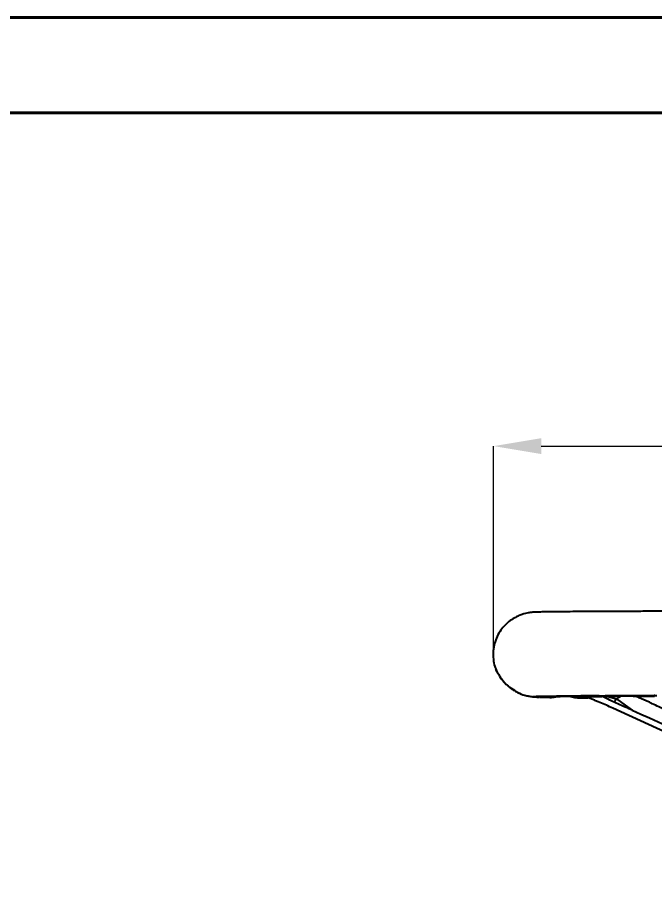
# Model space of a CAD drawing. Header units: millimetres. Extents: x 2462 to 4142, y 835 to 2023.
# Drawn here: x 2815.9 to 2949.8, y 1839.5 to 2023.3 of the extents above; entities that cross this region are included whole.
import ezdxf

# ---------------------------------------------------------------- set-up
doc = ezdxf.new("R2010")
doc.units = ezdxf.units.MM
doc.layers.add('标注', color=3, linetype='Continuous', lineweight=13)
doc.layers.add('粗实线', color=7, linetype='Continuous', lineweight=40)
doc.styles.add('SLDTEXTSTYLE1', font='txt.shx', dxfattribs={"width": 0.7, "bigfont": 'gbcbig.shx'})
doc.dimstyles.new('SLDDIMSTYLE12$0', dxfattribs={"dimtxt": 12, "dimasz": 10, "dimexe": 0, "dimexo": 0.0625, "dimgap": 0.875, "dimtad": 1, "dimdec": 1, "dimlfac": 1.8, "dimrnd": 1e-09, "dimzin": 12, "dimdsep": 46, "dimtxsty": 'SLDTEXTSTYLE1', "dimcen": 0.09, "dimdle": 8.16, "dimclrd": 3, "dimclre": 3, "dimadec": 0, "dimazin": 3, "dimtfac": 1, "dimtdec": 1, "dimtofl": 0, "dimtmove": 0, "dimatfit": 3, "dimfxl": 0, "dimfrac": 2, "dimtolj": 1, "dimlwd": 5, "dimlwe": 5, "dimarcsym": 0})

# ---------------------------------------------------------------- blocks, each defined once
blk = doc.blocks.new('*D25')
at = {"layer": 'Defpoints', "color": 0, "transparency": 16777216}
for p in [(3219.05, 1933.25), (2915.99, 1888.01), (3219.05, 1888.01)]:
    blk.add_point(p, dxfattribs=at)
at = {"layer": '标注', "color": 3, "lineweight": 5, "transparency": 16777216}
blk.add_line((2915.99, 1888.08), (2915.99, 1933.25), dxfattribs=at)
at = {"layer": '标注', "color": 3, "linetype": 'Continuous', "lineweight": 5, "transparency": 16777216}
for p, q in [((2925.99, 1933.25), (3209.05, 1933.25)), ((3219.05, 1888.08), (3219.05, 1933.25))]:
    blk.add_line(p, q, dxfattribs=at)
at = {"layer": '标注', "color": 3, "transparency": 16777216}
for points in [[(2925.99, 1934.91), (2925.99, 1931.58), (2915.99, 1933.25)], [(3209.05, 1934.91), (3209.05, 1931.58), (3219.05, 1933.25)]]:
    blk.add_solid(points, dxfattribs=at)
at = {"layer": '标注', "color": 0, "transparency": 16777216, "insert": (3067.52, 1939.12), "char_height": 10, "attachment_point": 5, "style": 'SLDTEXTSTYLE1'}
blk.add_mtext('\\A1;300', dxfattribs=at)

msp = doc.modelspace()

# ---------------------------------------------------------------- linework, layer by layer
at = {"color": 7, "linetype": 'Continuous', "lineweight": 25}
for p, q in [((2925.044, 1880.516), (2925.509, 1880.505)), ((2925.649, 1880.495), (2927.827, 1880.448)), ((2927.248, 1880.458), (2925.665, 1880.494)), ((2927.857, 1880.449), (2925.684, 1880.495)), ((2927.838, 1880.449), (2927.827, 1880.448)), ((2928.185, 1880.498), (2928.617, 1880.521)), ((2933.55, 1880.442), (2933.718, 1880.382)), ((2933.718, 1880.382), (2934.632, 1880.374)), ((2934.485, 1880.367), (2933.897, 1880.372)), ((2935.886, 1880.353), (2933.897, 1880.372)), ((2934.34, 1880.763), (2934.545, 1880.653)), ((2937.611, 1880.789), (2934.409, 1880.772)), ((2934.409, 1880.772), (2934.676, 1880.629)), ((2934.439, 1880.371), (2934.503, 1880.368)), ((2934.485, 1880.367), (2934.439, 1880.371)), ((2934.485, 1880.367), (2935.882, 1880.355)), ((2935.88, 1880.356), (2934.503, 1880.368)), ((2934.548, 1880.66), (2934.676, 1880.629)), ((2934.676, 1880.629), (2937.743, 1880.651)), ((2937.167, 1879.855), (2935.015, 1880.693)), ((2937.743, 1880.651), (2937.611, 1880.789)), ((2937.865, 1880.617), (2938.496, 1880.621)), ((2938.358, 1880.74), (2938.496, 1880.621)), ((2939.768, 1880.742), (2941.794, 1880.194)), ((2942.915, 1880.772), (2941.794, 1880.194)), ((2945.218, 1880.806), (2945.368, 1880.727)), ((2945.579, 1880.652), (2945.345, 1880.77)), ((2949.711, 1880.831), (2945.353, 1880.819)), ((2945.353, 1880.819), (2945.594, 1880.693)), ((2945.594, 1880.693), (2949.794, 1880.711)), ((2949.794, 1880.711), (2949.711, 1880.831)), ((2937.196, 1879.843), (2937.167, 1879.855)), ((2941.022, 1878.204), (2940.676, 1878.364)), ((2982.458, 1859.111), (2941.022, 1878.204))]:
    msp.add_line(p, q, dxfattribs=at)
at = {"color": 7, "linetype": 'Continuous', "lineweight": 25, "flags": 128}
for points in [[(2916.458, 1886.29), (2916.462, 1886.294), (2916.481, 1886.299)], [(2916.773, 1885.704), (2916.709, 1885.813), (2916.481, 1886.299)], [(2941.794, 1880.194), (2943.648, 1878.861), (2945.105, 1877.814)]]:
    msp.add_lwpolyline(points, dxfattribs=at)
at = {"color": 7, "linetype": 'Continuous', "lineweight": 25}
msp.add_circle((3026.511, 1748.766), 94.663, dxfattribs=at)
for centre, radius, start, end in [((2937.907, 1882.417), 4.478, 319.64192, 330.2277), ((3026.49, 1748.729), 98.896, 99.98751, 170.15867), ((3026.508, 1748.761), 98.356, 99.97048, 170.17569), ((3026.511, 1748.767), 96.559, 99.97048, 170.17569)]:
    msp.add_arc(centre, radius, start, end, dxfattribs=at)
for points, knots in [([(3006.738, 1898.595), (3005.401, 1898.596), (3002.037, 1898.597), (2996.807, 1898.598), (2991.046, 1898.598), (2985.458, 1898.597), (2980.05, 1898.594), (2974.836, 1898.591), (2969.827, 1898.586), (2965.034, 1898.58), (2960.466, 1898.573), (2956.136, 1898.565), (2952.051, 1898.556), (2948.22, 1898.546), (2944.653, 1898.534), (2941.357, 1898.522), (2938.338, 1898.509), (2935.603, 1898.495), (2933.157, 1898.479), (2931.004, 1898.463), (2929.148, 1898.446), (2927.587, 1898.428), (2926.32, 1898.409), (2925.315, 1898.386), (2924.744, 1898.368), (2924.264, 1898.339), (2923.917, 1898.31), (2923.486, 1898.256), (2922.998, 1898.172), (2922.343, 1898.016), (2921.502, 1897.738), (2920.513, 1897.284), (2919.449, 1896.611), (2918.407, 1895.709), (2917.465, 1894.586), (2916.693, 1893.265), (2916.15, 1891.795), (2915.858, 1890.186), (2915.884, 1888.539), (2916.113, 1887.197), (2916.41, 1886.486), (2916.499, 1886.272)], [0, 0, 0, 0, 0.0252653, 0.0635505, 0.1018364, 0.1401233, 0.1784113, 0.2167006, 0.2549916, 0.2932847, 0.3315803, 0.3698791, 0.408182, 0.4464903, 0.4848055, 0.5231303, 0.5614682, 0.599825, 0.6382099, 0.6766386, 0.7151397, 0.7537706, 0.7926615, 0.8321702, 0.8736933, 0.8884551, 0.8992542, 0.905115, 0.9100083, 0.9147637, 0.9200745, 0.9266107, 0.9339412, 0.9418298, 0.9502367, 0.9589809, 0.9679166, 0.9769513, 0.9868173, 0.9960214, 1, 1, 1, 1]), ([(2916.481, 1886.299), (2916.513, 1886.244), (2916.557, 1886.168), (2916.848, 1885.587), (2917.2, 1884.958), (2917.948, 1883.929), (2918.803, 1882.908), (2919.894, 1882.241), (2920.361, 1881.955)], [0, 0, 0, 0, 0.1873365, 0.2562361, 0.4984398, 0.5515211, 0.8075666, 1, 1, 1, 1]), ([(2916.778, 1885.706), (2916.777, 1885.708), (2916.773, 1885.715), (2916.83, 1885.614), (2916.978, 1885.345), (2917.339, 1884.75), (2917.923, 1883.945), (2918.82, 1883), (2919.665, 1882.271), (2920.243, 1881.967), (2920.355, 1881.908)], [0, 0, 0, 0, 0.0151369, 0.0802122, 0.1969118, 0.343847, 0.5189485, 0.7260081, 0.9469603, 1, 1, 1, 1]), ([(2920.355, 1881.908), (2920.703, 1881.705), (2921.507, 1881.235), (2922.801, 1880.795), (2923.736, 1880.69), (2924.132, 1880.646)], [0, 0, 0, 0, 0.3049229, 0.7056153, 1, 1, 1, 1]), ([(2920.361, 1881.955), (2920.57, 1881.806), (2921.42, 1881.199), (2922.837, 1880.777), (2923.981, 1880.639), (2924.318, 1880.598)], [0, 0, 0, 0, 0.1866663, 0.7605043, 1, 1, 1, 1]), ([(2923.69, 1880.709), (2923.754, 1880.69), (2923.999, 1880.613), (2924.257, 1880.605), (2924.449, 1880.599)], [0, 0, 0, 0, 0.2591005, 1, 1, 1, 1]), ([(2934.403, 1880.729), (2933.132, 1880.721), (2930.563, 1880.703), (2927.682, 1880.672), (2925.556, 1880.64), (2924.635, 1880.614), (2924.36, 1880.6), (2924.318, 1880.598)], [0, 0, 0, 0, 0.2321179, 0.4695118, 0.7127793, 0.9560468, 1, 1, 1, 1]), ([(2924.481, 1880.586), (2924.486, 1880.586), (2924.717, 1880.599), (2925.516, 1880.624), (2927.659, 1880.659), (2930.569, 1880.69), (2933.156, 1880.708), (2934.426, 1880.717)], [0, 0, 0, 0, 0.0053791, 0.2624856, 0.5213762, 0.7650347, 1, 1, 1, 1]), ([(2926.242, 1880.604), (2926.101, 1880.602), (2925.57, 1880.592), (2925.358, 1880.582), (2925.202, 1880.575)], [0, 0, 0, 0, 0.2647925, 1, 1, 1, 1]), ([(2927.857, 1880.449), (2928.061, 1880.452), (2928.499, 1880.458), (2928.927, 1880.581), (2929.157, 1880.647)], [0, 0, 0, 0, 0.4645376, 1, 1, 1, 1]), ([(2934.477, 1880.69), (2933.541, 1880.683), (2931.538, 1880.67), (2929.37, 1880.65), (2928.323, 1880.637), (2927.903, 1880.631)], [0, 0, 0, 0, 0.3443463, 0.7366225, 1, 1, 1, 1]), ([(2932.118, 1880.673), (2932.487, 1880.563), (2932.955, 1880.423), (2933.431, 1880.421), (2933.53, 1880.42)], [0, 0, 0, 0, 0.7907109, 1, 1, 1, 1]), ([(2934.409, 1880.772), (2934.378, 1880.771), (2934.33, 1880.77), (2934.352, 1880.761), (2934.36, 1880.758)], [0, 0, 0, 0, 0.6646891, 1, 1, 1, 1]), ([(2935.459, 1880.52), (2935.309, 1880.473), (2935.004, 1880.376), (2934.672, 1880.371), (2934.503, 1880.368)], [0, 0, 0, 0, 0.4905527, 1, 1, 1, 1]), ([(2938.203, 1880.751), (2938.135, 1880.757), (2937.979, 1880.769), (2937.775, 1880.784), (2937.662, 1880.789), (2937.619, 1880.789), (2937.611, 1880.789)], [0, 0, 0, 0, 0.26877191, 0.61978527, 0.93394694, 1, 1, 1, 1]), ([(2937.743, 1880.651), (2937.817, 1880.656), (2937.946, 1880.666), (2938.126, 1880.725), (2938.203, 1880.751)], [0, 0, 0, 0, 0.5695891, 1, 1, 1, 1]), ([(2945.28, 1880.781), (2944.019, 1880.777), (2941.492, 1880.767), (2939.3, 1880.756), (2938.203, 1880.751)], [0, 0, 0, 0, 0.4993344, 1, 1, 1, 1]), ([(2938.358, 1880.74), (2939.439, 1880.745), (2941.574, 1880.755), (2944.031, 1880.765), (2945.245, 1880.769)], [0, 0, 0, 0, 0.5062784, 1, 1, 1, 1]), ([(2938.872, 1880.714), (2938.849, 1880.715), (2938.681, 1880.719), (2938.508, 1880.73), (2938.358, 1880.74)], [0, 0, 0, 0, 0.1361429, 1, 1, 1, 1]), ([(2938.496, 1880.621), (2938.564, 1880.636), (2938.685, 1880.664), (2938.815, 1880.699), (2938.872, 1880.714)], [0, 0, 0, 0, 0.5602442, 1, 1, 1, 1]), ([(2945.377, 1880.741), (2944.267, 1880.737), (2941.947, 1880.729), (2939.926, 1880.719), (2938.872, 1880.714)], [0, 0, 0, 0, 0.4781617, 1, 1, 1, 1]), ([(2938.901, 1880.714), (2939.261, 1880.521), (2939.988, 1880.131), (2940.872, 1879.723), (2941.32, 1879.517)], [0, 0, 0, 0, 0.4943982, 1, 1, 1, 1]), ([(2945.353, 1880.819), (2945.311, 1880.818), (2945.227, 1880.815), (2945.212, 1880.799), (2945.26, 1880.787), (2945.28, 1880.781)], [0, 0, 0, 0, 0.3631012, 0.7286878, 1, 1, 1, 1]), ([(2945.369, 1880.729), (2945.371, 1880.727), (2945.422, 1880.696), (2945.51, 1880.695), (2945.594, 1880.693)], [0, 0, 0, 0, 0.0492407, 1, 1, 1, 1]), ([(2948.521, 1879.529), (2947.876, 1879.822), (2946.968, 1880.234), (2945.972, 1880.627), (2945.683, 1880.741)], [0, 0, 0, 0, 0.7104184, 1, 1, 1, 1]), ([(2950.315, 1880.797), (2950.294, 1880.799), (2950.19, 1880.807), (2950.006, 1880.821), (2949.825, 1880.83), (2949.743, 1880.831), (2949.712, 1880.831)], [0, 0, 0, 0, 0.0879745, 0.4367096, 0.7861811, 1, 1, 1, 1]), ([(2940.676, 1878.364), (2939.789, 1878.758), (2938.665, 1879.256), (2937.452, 1879.741), (2937.196, 1879.843)], [0, 0, 0, 0, 0.7895341, 1, 1, 1, 1]), ([(2941.32, 1879.517), (2942.356, 1879.057), (2943.634, 1878.489), (2944.87, 1877.922), (2945.105, 1877.814)], [0, 0, 0, 0, 0.8106117, 1, 1, 1, 1]), ([(2952.185, 1877.784), (2951.215, 1878.238), (2949.971, 1878.82), (2948.783, 1879.401), (2948.521, 1879.529)], [0, 0, 0, 0, 0.7792531, 1, 1, 1, 1]), ([(2945.105, 1877.814), (2954.836, 1873.341), (2974.162, 1864.455), (2993.494, 1855.589), (3003.092, 1851.187)], [0, 0, 0, 0, 0.50351983, 1, 1, 1, 1])]:
    msp.add_open_spline(points, degree=3, knots=knots, dxfattribs=at)
at = {"layer": '粗实线'}
for p, q in [((4142.221, 2023.282), (2462.221, 2023.282)), ((4122.221, 2003.282), (2562.221, 2003.282))]:
    msp.add_line(p, q, dxfattribs=at)

# ---------------------------------------------------------------- dimensions: what is measured, and where the dimension line sits
at = {"layer": '标注'}
dim = msp.add_linear_dim(base=(3219.054, 1933.247), p1=(2915.99, 1888.013), p2=(3219.054, 1888.013), text='300', dimstyle='SLDDIMSTYLE12$0', override={"dimtxt": 10, "dimtdec": 3, "dimtzin": 0}, dxfattribs=at)
dim.commit()
dim.dimension.update_dxf_attribs({"geometry": '*D25', "text_midpoint": (3067.522, 1939.122)})

doc.saveas('drawing.dxf')
